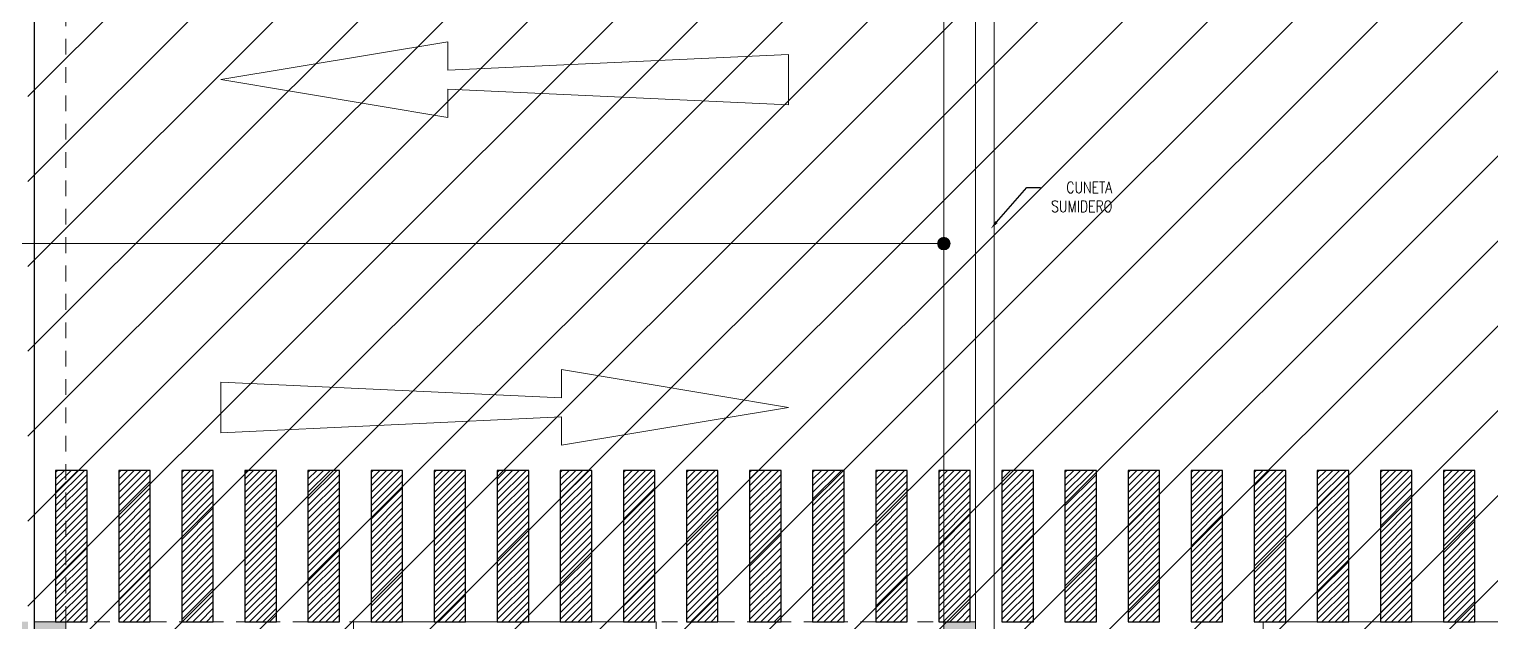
# Model space of a CAD drawing. Header units: millimetres. Extents: x 226317 to 226469, y 8188100 to 8188260.
# Drawn here: x 226427.62 to 226439.2, y 8188196.91 to 8188201.61 of the extents above; entities that cross this region are included whole.
import ezdxf
from ezdxf import colors
from ezdxf.entities.mleader import LeaderData, LeaderLine
from ezdxf.math import Vec2, Vec3

# ---------------------------------------------------------------- set-up
doc = ezdxf.new("R2010")
doc.units = ezdxf.units.MM
doc.linetypes.add('HIDDEN2', pattern=[0.1875, 0.125, -0.0625])
for name, color, linetype in [('A-COTAS INT', 8, 'Continuous'), ('A-ESTRUCTURA-HATCH', 8, 'Continuous'), ('A-ESTRUCTURA-VIGAS', 8, 'HIDDEN2'), ('A-LINEAS', 8, 'Continuous'), ('A-MOBILIARIO', 8, 'Continuous'), ('A-TEXTO-INDICACIONES', 8, 'Continuous'), ('CIRCULACION PEATONAL', 8, 'Continuous')]:
    doc.layers.add(name, color=color, linetype=linetype)
doc.layers.add('A-ESTRUCTURA-PLACAS', color=8, linetype='Continuous', lineweight=35)
doc.layers.add('A-ÁREA COMÚN', color=8, linetype='Continuous', plot=False)
doc.styles.add('TXT_COTAS', font='romans.shx', dxfattribs={"width": 0.8})

# ---------------------------------------------------------------- blocks, each defined once
blk = doc.blocks.new('EST P1')
at = {"layer": 'A-ESTRUCTURA-HATCH', "lineweight": 0}
h = blk.add_hatch(dxfattribs=at)
h.set_pattern_fill('ANSI31', color=8, scale=0.02, angle=-1.27e-14)
h.set_pattern_definition([(44.99999999999999, (-226392.077087921, -8188203.059610654), (-0.04490128060534576, 0.04490128060534578), [])])
h.paths.add_polyline_path([(-3.609998156578513, 5.049997552298009), (-3.610000176762696, 4.849997552111745), (-44.785000133008, 4.84999814722687), (-44.78500010908465, -0.1500023566186428), (-46.9899987593235, -0.1500020446255803), (-46.98999930798891, -11.15000239294022), (-3.609999100328423, -11.15005090925843), (-3.609999100328423, -11.40005090925843), (-47.23999938514316, -11.40005881432444), (-47.23999953552266, 0.1499976431950927), (-45.03499953550636, 0.1499976431950927), (-45.0350001337647, 5.049998153932393)])
h.paths.add_polyline_path([(5.875668717722874, 4.849997540004551), (5.875668724213028, 5.04999746195972), (35.53000006324146, 5.049996703863144), (35.53000006324146, 4.849997698329389)])
h.paths.add_polyline_path([(47.9150172030495, 5.049996227957308), (35.58000069746049, 5.049997348338366), (35.58000069746049, 4.849997348152101), (47.9150167714979, 4.849997607059777)])
h.paths.add_polyline_path([(51.86500159354182, 4.849997512064874), (53.37567124809721, 4.84999814722687), (53.37566821934888, 5.049995731562376), (51.86500180143048, 5.049995731562376)])
edge = h.paths.add_edge_path()
edge.add_arc((63.30066905260901, -0.1500025354325771), 9.699999993899837, 359.9999991583288, 539.9999991583288)
edge.add_line((53.60066905870917, -0.1500023929402232), (53.80066905872081, -0.1500023929402232))
edge.add_arc((63.30066905260901, -0.1500025354325771), 9.49999999389811, 0.9047070135612216, 179.9999991406384, ccw=False)
edge.add_line((72.79948476422578, -2.6654452085495e-06), (70.35068066572421, 2.236943691968918e-05))
edge.add_line((70.35068066572421, 2.236943691968918e-05), (70.35067913253442, -0.1499448418617249))
edge.add_line((70.35067913253442, -0.1499448418617249), (73.00066904650885, -0.150002677924931))
edge = h.paths.add_edge_path(flags=0)
edge.add_arc((63.30071679374669, -0.1499939998611808), 3.299962339153879, 0.00085350182833477, 49.99468486829903)
edge.add_line((65.42212619486963, 2.377727027982473), (65.4221670004481, -0.1499835988506675))
edge.add_line((65.4221670004481, -0.1499835988506675), (65.27216700115241, -0.1499896282330155))
edge.add_line((65.27216700115241, -0.1499896282330155), (65.27206754402141, 2.496426238678396))
edge.add_arc((63.30066965197329, -0.1500051133334637), 3.300001295059289, 53.31658296361125, 179.9999577391648)
edge.add_line((60.00066835692269, -0.1500026788562536), (59.80066835691105, -0.1500026788562536))
edge.add_arc((63.30067374499049, -0.1500072199851274), 3.500005388090554, 2.4573619812700827, 179.9999256646052, ccw=False)
edge.add_line((66.79746054686257, 5.869567394256592e-05), (69.45068066581734, 3.157090395689011e-05))
edge.add_line((69.45068066581734, 3.157090395689011e-05), (69.45067913254024, -0.1499448418617249))
edge.add_line((69.45067913254024, -0.1499448418617249), (66.60067913253442, -0.1499448418617249))
h.paths.add_polyline_path([(-3.559999100340065, -11.15003591403365), (35.53000069747213, -11.15003591403365), (35.53000069747213, -11.40006590355188), (-3.559999100340065, -11.40006590355188)])
h.paths.add_polyline_path([(35.58000069746049, -11.1500659417361), (71.88000514594023, -11.1501255556941), (71.88000514594023, -11.40006201900542), (35.58000069746049, -11.40000240504742)])
h = blk.add_hatch(color=8, dxfattribs=at)
h.dxf.hatch_style = 1
h.paths.add_polyline_path([(51.86500181080191, 5.049995731562376), (47.91501740692183, 5.049995731562376), (47.9150173944945, -0.1500023929402232), (50.25000069738599, -0.1500023929402232), (50.25000069502858, -2.440996468067169e-06), (48.06500169850187, -2.396292984485626e-06), (48.06500174041139, 2.049999350681901), (51.86500172319938, 2.049959634430707), (51.86500172319938, 2.199973285198212), (48.06500173307722, 2.199973380193114), (48.06500178854913, 4.849997594021261), (51.71500178001588, 4.84999751765281), (51.71500172879314, 3.199985875748098), (51.86500172413071, 3.199985871091485)])
h.paths.add_polyline_path([(1.924988505983492, -0.1507468884810805), (-0.1750114939932246, -0.1507468884810805), (-0.1750115561299026, 4.849849936552346), (-3.559999043500284, 4.849998230114579), (-3.559999100340065, 5.049997517839074), (3.774977872672025, 5.04999752342701), (3.77498006875976, 1.899989875033498), (3.624980067834258, 1.899989879690111), (3.624980130203767, 4.849999564699829), (-0.02486227676854469, 4.849851984530687), (-0.02486234196112491, 2.199851972982287), (1.92514188104542, 2.199814011342824), (1.92514188104542, 2.049919821321964), (-0.02486297430004925, 2.049852325581014), (-0.02486302095348947, -0.0001476705074310303), (1.925019238289678, -0.0005466332659125328)])
h.paths.add_polyline_path([(71.63000006307266, -6.150002165697515), (71.88000006307266, -6.150002165697515), (71.88000006307266, -6.85000216588378), (71.63000006307266, -6.85000216588378)])
h.paths.add_polyline_path([(64.42000006310991, -6.150002076290548), (64.67000006310991, -6.150002076290548), (64.67000006310991, -6.850002076476812), (64.42000006310991, -6.850002076476812)])
h.paths.add_polyline_path([(57.21000006314716, -6.150002076290548), (57.46000006314716, -6.150002076290548), (57.46000006314716, -6.850002076476812), (57.21000006314716, -6.850002076476812)])
h.paths.add_polyline_path([(50.00000006318442, -6.150002076290548), (50.25000006318442, -6.150002076290548), (50.25000006318442, -6.850002076476812), (50.00000006318442, -6.850002076476812)])
h.paths.add_polyline_path([(42.79000006322167, -6.150002055801451), (43.04000006322167, -6.150002055801451), (43.04000006322167, -6.850002055987716), (42.79000006322167, -6.850002055987716)])
h.paths.add_polyline_path([(42.79000006322167, 0.5499979443848133), (43.04000006322167, 0.5499979443848133), (43.04000006322167, -0.1500020558014512), (42.79000006322167, -0.1500020558014512)])
h.paths.add_polyline_path([(35.58000006325892, -6.150002076290548), (35.83000006325892, -6.150002076290548), (35.83000006325892, -6.850002076476812), (35.58000006325892, -6.850002076476812)])
h.paths.add_polyline_path([(35.58000006325892, 0.5499979238957167), (35.83000006325892, 0.5499979238957167), (35.83000006325892, -0.1500020762905478), (35.58000006325892, -0.1500020762905478)])
h.paths.add_polyline_path([(35.28000006327056, -6.150002076290548), (35.53000006327056, -6.150002076290548), (35.53000006327056, -6.850002076476812), (35.28000006327056, -6.850002076476812)])
h.paths.add_polyline_path([(35.28000006327056, 0.5499979238957167), (35.53000006327056, 0.5499979238957167), (35.53000006327056, -0.1500020762905478), (35.28000006327056, -0.1500020762905478)])
h.paths.add_polyline_path([(30.2800000719144, -6.150002076290548), (30.5300000719144, -6.150002076290548), (30.5300000719144, -6.850002076476812), (30.2800000719144, -6.850002076476812)])
h.paths.add_polyline_path([(30.2800000719144, 0.5499979238957167), (30.5300000719144, 0.5499979238957167), (30.5300000719144, -0.1500020762905478), (30.2800000719144, -0.1500020762905478)])
h.paths.add_polyline_path([(23.07000007195165, -6.150002076290548), (23.32000007195165, -6.150002076290548), (23.32000007195165, -6.850002076476812), (23.07000007195165, -6.850002076476812)])
h.paths.add_polyline_path([(23.07000007195165, 0.5499979238957167), (23.32000007195165, 0.5499979238957167), (23.32000007195165, -0.1500020762905478), (23.07000007195165, -0.1500020762905478)])
h.paths.add_polyline_path([(18.07000008059549, -6.150002055801451), (18.32000008059549, -6.150002055801451), (18.32000008059549, -6.850002055987716), (18.07000008059549, -6.850002055987716)])
h.paths.add_polyline_path([(18.07000008059549, 0.5499979443848133), (18.32000008059549, 0.5499979443848133), (18.32000008059549, -0.1500020558014512), (18.07000008059549, -0.1500020558014512)])
h.paths.add_polyline_path([(10.86000014221645, -6.150002076290548), (11.11000014221645, -6.150002076290548), (11.11000014221645, -6.850002076476812), (10.86000014221645, -6.850002076476812)])
h.paths.add_polyline_path([(10.86000014221645, 0.5499979238957167), (11.11000014221645, 0.5499979238957167), (11.11000014221645, -0.1500020762905478), (10.86000014221645, -0.1500020762905478)])
h.paths.add_polyline_path([(3.650000203837408, -6.150002076290548), (3.900000203837408, -6.150002076290548), (3.900000203837408, -6.850002076476812), (3.650000203837408, -6.850002076476812)])
h.paths.add_polyline_path([(3.600000203849049, 0.5499979238957167), (3.900000203837408, 0.5499979238957167), (3.900000203837408, -0.1500020762905478), (3.600000203849049, -0.1500020762905478)])
h.paths.add_polyline_path([(-3.559999734541634, -6.150002356618643), (-3.309999734541634, -6.150002356618643), (-3.309999734541634, -6.850002356804907), (-3.559999734541634, -6.850002356804907)])
h.paths.add_polyline_path([(-3.559999734541634, 0.5499976435676217), (-3.309999734541634, 0.5499976435676217), (-3.309999734541634, -0.1500023566186428), (-3.559999734541634, -0.1500023566186428)])
h.paths.add_polyline_path([(-3.859999734529993, -6.150002356618643), (-3.609999734529993, -6.150002356618643), (-3.609999734529993, -6.850002356804907), (-3.859999734529993, -6.850002356804907)])
h.paths.add_polyline_path([(-3.859999734529993, 0.5499976435676217), (-3.609999734529993, 0.5499976435676217), (-3.609999734529993, -0.1500023566186428), (-3.859999734529993, -0.1500023566186428)])
h.paths.add_polyline_path([(-11.06999967290903, -6.150002356618643), (-10.81999967290903, -6.150002356618643), (-10.81999967290903, -6.850002356804907), (-11.06999967290903, -6.850002356804907)])
h.paths.add_polyline_path([(-11.06999967290903, 0.5499976435676217), (-10.81999967290903, 0.5499976435676217), (-10.81999967290903, -0.1500023566186428), (-11.06999967290903, -0.1500023566186428)])
h.paths.add_polyline_path([(-18.27999961128808, -6.150002076290548), (-18.02999961128808, -6.150002076290548), (-18.02999961128808, -6.850002076476812), (-18.27999961128808, -6.850002076476812)])
h.paths.add_polyline_path([(-18.27999961128808, 0.5499979238957167), (-18.02999961128808, 0.5499979238957167), (-18.02999961128808, -0.1500020762905478), (-18.27999961128808, -0.1500020762905478)])
h.paths.add_polyline_path([(-25.48999954966712, -6.150002356618643), (-25.23999954966712, -6.150002356618643), (-25.23999954966712, -6.850002356804907), (-25.48999954966712, -6.850002356804907)])
h.paths.add_polyline_path([(-25.48999954966712, 0.5499976435676217), (-25.23999954966712, 0.5499976435676217), (-25.23999954966712, -0.1500023566186428), (-25.48999954966712, -0.1500023566186428)])
h.paths.add_polyline_path([(-32.69999948804616, -6.150002356618643), (-32.44999948804616, -6.150002356618643), (-32.44999948804616, -6.850002356804907), (-32.69999948804616, -6.850002356804907)])
h.paths.add_polyline_path([(-32.69999948804616, 0.5499976435676217), (-32.44999948804616, 0.5499976435676217), (-32.44999948804616, -0.1500023566186428), (-32.69999948804616, -0.1500023566186428)])
h.paths.add_polyline_path([(-39.90999879222363, -6.150002076290548), (-39.65999879222363, -6.150002076290548), (-39.65999879222363, -6.850002076476812), (-39.90999879222363, -6.850002076476812)])
h.paths.add_polyline_path([(-39.90999879222363, 0.5499979238957167), (-39.65999879222363, 0.5499979238957167), (-39.65999879222363, -0.1500020762905478), (-39.90999879222363, -0.1500020762905478)])
at = {"layer": 'A-ESTRUCTURA-PLACAS', "color": 8, "lineweight": 0}
for points in [[(35.58000006325892, -6.150002076290548), (35.83000006325892, -6.150002076290548), (35.83000006325892, -6.850002076476812), (35.58000006325892, -6.850002076476812)], [(42.79000006322167, -6.150002055801451), (43.04000006322167, -6.150002055801451), (43.04000006322167, -6.850002055987716), (42.79000006322167, -6.850002055987716)]]:
    blk.add_lwpolyline(points, close=True, dxfattribs=at)
at = {"layer": 'A-ESTRUCTURA-VIGAS', "color": 8, "lineweight": 0}
for points in [[(35.58000006325892, -6.150002076290548), (35.58000006325892, -0.1500020762905478)], [(35.83000006325892, -6.150002076290548), (35.83000006325892, -0.1500020762905478)], [(42.79000006322167, -6.150002055801451), (42.79000006322167, -0.1500020558014512)], [(43.04000006322167, -6.150002055801451), (43.04000006322167, -0.1500020558014512)], [(35.83000006325892, -6.150002076290548), (42.79000006322167, -6.150002076290548)]]:
    blk.add_lwpolyline(points, dxfattribs=at)
blk = doc.blocks.new('*U21')
at = {"layer": 'CIRCULACION PEATONAL'}
h = blk.add_hatch(dxfattribs=at)
h.set_pattern_fill('ANSI31', color=256, scale=0.3)
h.set_pattern_definition([(45, (23.25036784235422, 0), (-0.02651650429449553, 0.02651650429449553), [])])
h.paths.add_polyline_path([(23.54736672583535, 0.2275326177477837), (23.29736672589356, 0.2275326177477837), (23.29736672589356, -0.9724673796445131), (23.54736672583535, -0.9724673796445131)])
h = blk.add_hatch(dxfattribs=at)
h.set_pattern_fill('ANSI31', color=256, scale=0.3)
h.set_pattern_definition([(45, (23.75036784235422, 0), (-0.02651650429449553, 0.02651650429449553), [])])
h.paths.add_polyline_path([(24.04736672583535, 0.2275326177477837), (23.79736672589356, 0.2275326177477837), (23.79736672589356, -0.9724673796445131), (24.04736672583535, -0.9724673796445131)])
h = blk.add_hatch(dxfattribs=at)
h.set_pattern_fill('ANSI31', color=256, scale=0.3)
h.set_pattern_definition([(45, (24.25036784235422, 0), (-0.02651650429449553, 0.02651650429449553), [])])
h.paths.add_polyline_path([(24.54736672583535, 0.2275326177477837), (24.29736672589356, 0.2275326177477837), (24.29736672589356, -0.9724673796445131), (24.54736672583535, -0.9724673796445131)])
h = blk.add_hatch(dxfattribs=at)
h.set_pattern_fill('ANSI31', color=256, scale=0.3)
h.set_pattern_definition([(45, (24.75036784235422, 0), (-0.02651650429449553, 0.02651650429449553), [])])
h.paths.add_polyline_path([(25.04736672583535, 0.2275326177477837), (24.79736672589356, 0.2275326177477837), (24.79736672589356, -0.9724673796445131), (25.04736672583535, -0.9724673796445131)])
h = blk.add_hatch(dxfattribs=at)
h.set_pattern_fill('ANSI31', color=256, scale=0.3)
h.set_pattern_definition([(45, (25.25036784235422, 0), (-0.02651650429449553, 0.02651650429449553), [])])
h.paths.add_polyline_path([(25.54736672583535, 0.2275326177477837), (25.29736672589356, 0.2275326177477837), (25.29736672589356, -0.9724673796445131), (25.54736672583535, -0.9724673796445131)])
h = blk.add_hatch(dxfattribs=at)
h.set_pattern_fill('ANSI31', color=256, scale=0.3)
h.set_pattern_definition([(45, (25.75036784235422, 0), (-0.02651650429449553, 0.02651650429449553), [])])
h.paths.add_polyline_path([(26.04736672583535, 0.2275326177477837), (25.79736672589356, 0.2275326177477837), (25.79736672589356, -0.9724673796445131), (26.04736672583535, -0.9724673796445131)])
h = blk.add_hatch(dxfattribs=at)
h.set_pattern_fill('ANSI31', color=256, scale=0.3)
h.set_pattern_definition([(45, (26.25036784235422, 0), (-0.02651650429449553, 0.02651650429449553), [])])
h.paths.add_polyline_path([(26.54736672583535, 0.2275326177477837), (26.29736672589356, 0.2275326177477837), (26.29736672589356, -0.9724673796445131), (26.54736672583535, -0.9724673796445131)])
h = blk.add_hatch(dxfattribs=at)
h.set_pattern_fill('ANSI31', color=256, scale=0.3)
h.set_pattern_definition([(45, (26.75036784235422, 0), (-0.02651650429449553, 0.02651650429449553), [])])
h.paths.add_polyline_path([(27.04736672583535, 0.2275326177477837), (26.79736672589356, 0.2275326177477837), (26.79736672589356, -0.9724673796445131), (27.04736672583535, -0.9724673796445131)])
h = blk.add_hatch(dxfattribs=at)
h.set_pattern_fill('ANSI31', color=256, scale=0.3)
h.set_pattern_definition([(45, (27.25036784235422, 0), (-0.02651650429449553, 0.02651650429449553), [])])
h.paths.add_polyline_path([(27.54736672583535, 0.2275326177477837), (27.29736672589356, 0.2275326177477837), (27.29736672589356, -0.9724673796445131), (27.54736672583535, -0.9724673796445131)])
h = blk.add_hatch(dxfattribs=at)
h.set_pattern_fill('ANSI31', color=256, scale=0.3)
h.set_pattern_definition([(45, (27.75036784235422, 0), (-0.02651650429449553, 0.02651650429449553), [])])
h.paths.add_polyline_path([(28.04736672583535, 0.2275326177477837), (27.79736672589356, 0.2275326177477837), (27.79736672589356, -0.9724673796445131), (28.04736672583535, -0.9724673796445131)])
h = blk.add_hatch(dxfattribs=at)
h.set_pattern_fill('ANSI31', color=256, scale=0.3)
h.set_pattern_definition([(45, (28.25036784235422, 0), (-0.02651650429449553, 0.02651650429449553), [])])
h.paths.add_polyline_path([(28.54736672583535, 0.2275326177477837), (28.29736672589356, 0.2275326177477837), (28.29736672589356, -0.9724673796445131), (28.54736672583535, -0.9724673796445131)])
h = blk.add_hatch(dxfattribs=at)
h.set_pattern_fill('ANSI31', color=256, scale=0.3)
h.set_pattern_definition([(45, (28.75036784235422, 0), (-0.02651650429449553, 0.02651650429449553), [])])
h.paths.add_polyline_path([(29.04736672583535, 0.2275326177477837), (28.79736672589356, 0.2275326177477837), (28.79736672589356, -0.9724673796445131), (29.04736672583535, -0.9724673796445131)])
h = blk.add_hatch(dxfattribs=at)
h.set_pattern_fill('ANSI31', color=256, scale=0.3)
h.set_pattern_definition([(45, (29.25036784235422, 0), (-0.02651650429449553, 0.02651650429449553), [])])
h.paths.add_polyline_path([(29.54736672583535, 0.2275326177477837), (29.29736672589356, 0.2275326177477837), (29.29736672589356, -0.9724673796445131), (29.54736672583535, -0.9724673796445131)])
h = blk.add_hatch(dxfattribs=at)
h.set_pattern_fill('ANSI31', color=256, scale=0.3)
h.set_pattern_definition([(45, (29.75036784235422, 0), (-0.02651650429449553, 0.02651650429449553), [])])
h.paths.add_polyline_path([(30.04736672583535, 0.2275326177477837), (29.79736672589356, 0.2275326177477837), (29.79736672589356, -0.9724673796445131), (30.04736672583535, -0.9724673796445131)])
h = blk.add_hatch(dxfattribs=at)
h.set_pattern_fill('ANSI31', color=256, scale=0.3)
h.set_pattern_definition([(45, (30.25036784235422, 0), (-0.02651650429449553, 0.02651650429449553), [])])
h.paths.add_polyline_path([(30.54736672583535, 0.2275326177477837), (30.29736672589356, 0.2275326177477837), (30.29736672589356, -0.9724673796445131), (30.54736672583535, -0.9724673796445131)])
h = blk.add_hatch(dxfattribs=at)
h.set_pattern_fill('ANSI31', color=256, scale=0.3)
h.set_pattern_definition([(45, (30.75036784235422, 0), (-0.02651650429449553, 0.02651650429449553), [])])
h.paths.add_polyline_path([(31.04736672583535, 0.2275326177477837), (30.79736672589356, 0.2275326177477837), (30.79736672589356, -0.9724673796445131), (31.04736672583535, -0.9724673796445131)])
h = blk.add_hatch(dxfattribs=at)
h.set_pattern_fill('ANSI31', color=256, scale=0.3)
h.set_pattern_definition([(45, (31.25036784235421, 0), (-0.02651650429449553, 0.02651650429449553), [])])
h.paths.add_polyline_path([(31.54736672583535, 0.2275326177477837), (31.29736672589356, 0.2275326177477837), (31.29736672589356, -0.9724673796445131), (31.54736672583535, -0.9724673796445131)])
h = blk.add_hatch(dxfattribs=at)
h.set_pattern_fill('ANSI31', color=256, scale=0.3)
h.set_pattern_definition([(45, (31.75036784235421, 0), (-0.02651650429449553, 0.02651650429449553), [])])
h.paths.add_polyline_path([(32.04736672583535, 0.2275326177477837), (31.79736672589356, 0.2275326177477837), (31.79736672589356, -0.9724673796445131), (32.04736672583535, -0.9724673796445131)])
h = blk.add_hatch(dxfattribs=at)
h.set_pattern_fill('ANSI31', color=256, scale=0.3)
h.set_pattern_definition([(45, (32.25036784235422, 0), (-0.02651650429449553, 0.02651650429449553), [])])
h.paths.add_polyline_path([(32.54736672583535, 0.2275326177477837), (32.29736672589356, 0.2275326177477837), (32.29736672589356, -0.9724673796445131), (32.54736672583535, -0.9724673796445131)])
h = blk.add_hatch(dxfattribs=at)
h.set_pattern_fill('ANSI31', color=256, scale=0.3)
h.set_pattern_definition([(45, (32.75036784235422, 0), (-0.02651650429449553, 0.02651650429449553), [])])
h.paths.add_polyline_path([(33.04736672583535, 0.2275326177477837), (32.79736672589356, 0.2275326177477837), (32.79736672589356, -0.9724673796445131), (33.04736672583535, -0.9724673796445131)])
h = blk.add_hatch(dxfattribs=at)
h.set_pattern_fill('ANSI31', color=256, scale=0.3)
h.set_pattern_definition([(45, (33.25036784235422, 0), (-0.02651650429449553, 0.02651650429449553), [])])
h.paths.add_polyline_path([(33.54736672583535, 0.2275326177477837), (33.29736672589356, 0.2275326177477837), (33.29736672589356, -0.9724673796445131), (33.54736672583535, -0.9724673796445131)])
h = blk.add_hatch(dxfattribs=at)
h.set_pattern_fill('ANSI31', color=256, scale=0.3)
h.set_pattern_definition([(45, (33.75036784235422, 0), (-0.02651650429449553, 0.02651650429449553), [])])
h.paths.add_polyline_path([(34.04736672583535, 0.2275326177477837), (33.79736672589356, 0.2275326177477837), (33.79736672589356, -0.9724673796445131), (34.04736672583535, -0.9724673796445131)])
h = blk.add_hatch(dxfattribs=at)
h.set_pattern_fill('ANSI31', color=256, scale=0.3)
h.set_pattern_definition([(45, (34.25036784235422, 0), (-0.02651650429449553, 0.02651650429449553), [])])
h.paths.add_polyline_path([(34.54736672583535, 0.2275326177477837), (34.29736672589356, 0.2275326177477837), (34.29736672589356, -0.9724673796445131), (34.54736672583535, -0.9724673796445131)])
for points in [[(23.29736672589356, -0.9724673796445131), (23.54736672583535, -0.9724673796445131), (23.54736672583535, 0.2275326177477837), (23.29736672589356, 0.2275326177477837)], [(23.79736672589356, -0.9724673796445131), (24.04736672583535, -0.9724673796445131), (24.04736672583535, 0.2275326177477837), (23.79736672589356, 0.2275326177477837)], [(24.29736672589356, -0.9724673796445131), (24.54736672583535, -0.9724673796445131), (24.54736672583535, 0.2275326177477837), (24.29736672589356, 0.2275326177477837)], [(24.79736672589356, -0.9724673796445131), (25.04736672583535, -0.9724673796445131), (25.04736672583535, 0.2275326177477837), (24.79736672589356, 0.2275326177477837)], [(25.29736672589356, -0.9724673796445131), (25.54736672583535, -0.9724673796445131), (25.54736672583535, 0.2275326177477837), (25.29736672589356, 0.2275326177477837)], [(25.79736672589356, -0.9724673796445131), (26.04736672583535, -0.9724673796445131), (26.04736672583535, 0.2275326177477837), (25.79736672589356, 0.2275326177477837)], [(26.29736672589356, -0.9724673796445131), (26.54736672583535, -0.9724673796445131), (26.54736672583535, 0.2275326177477837), (26.29736672589356, 0.2275326177477837)], [(26.79736672589356, -0.9724673796445131), (27.04736672583535, -0.9724673796445131), (27.04736672583535, 0.2275326177477837), (26.79736672589356, 0.2275326177477837)], [(27.29736672589356, -0.9724673796445131), (27.54736672583535, -0.9724673796445131), (27.54736672583535, 0.2275326177477837), (27.29736672589356, 0.2275326177477837)], [(27.79736672589356, -0.9724673796445131), (28.04736672583535, -0.9724673796445131), (28.04736672583535, 0.2275326177477837), (27.79736672589356, 0.2275326177477837)], [(28.29736672589356, -0.9724673796445131), (28.54736672583535, -0.9724673796445131), (28.54736672583535, 0.2275326177477837), (28.29736672589356, 0.2275326177477837)], [(28.79736672589356, -0.9724673796445131), (29.04736672583535, -0.9724673796445131), (29.04736672583535, 0.2275326177477837), (28.79736672589356, 0.2275326177477837)], [(29.29736672589356, -0.9724673796445131), (29.54736672583535, -0.9724673796445131), (29.54736672583535, 0.2275326177477837), (29.29736672589356, 0.2275326177477837)], [(29.79736672589356, -0.9724673796445131), (30.04736672583535, -0.9724673796445131), (30.04736672583535, 0.2275326177477837), (29.79736672589356, 0.2275326177477837)], [(30.29736672589356, -0.9724673796445131), (30.54736672583535, -0.9724673796445131), (30.54736672583535, 0.2275326177477837), (30.29736672589356, 0.2275326177477837)], [(30.79736672589356, -0.9724673796445131), (31.04736672583535, -0.9724673796445131), (31.04736672583535, 0.2275326177477837), (30.79736672589356, 0.2275326177477837)], [(31.29736672589356, -0.9724673796445131), (31.54736672583535, -0.9724673796445131), (31.54736672583535, 0.2275326177477837), (31.29736672589356, 0.2275326177477837)], [(31.79736672589356, -0.9724673796445131), (32.04736672583535, -0.9724673796445131), (32.04736672583535, 0.2275326177477837), (31.79736672589356, 0.2275326177477837)], [(32.29736672589356, -0.9724673796445131), (32.54736672583535, -0.9724673796445131), (32.54736672583535, 0.2275326177477837), (32.29736672589356, 0.2275326177477837)], [(32.79736672589356, -0.9724673796445131), (33.04736672583535, -0.9724673796445131), (33.04736672583535, 0.2275326177477837), (32.79736672589356, 0.2275326177477837)], [(33.29736672589356, -0.9724673796445131), (33.54736672583535, -0.9724673796445131), (33.54736672583535, 0.2275326177477837), (33.29736672589356, 0.2275326177477837)], [(33.79736672589356, -0.9724673796445131), (34.04736672583535, -0.9724673796445131), (34.04736672583535, 0.2275326177477837), (33.79736672589356, 0.2275326177477837)], [(34.29736672589356, -0.9724673796445131), (34.54736672583535, -0.9724673796445131), (34.54736672583535, 0.2275326177477837), (34.29736672589356, 0.2275326177477837)]]:
    blk.add_lwpolyline(points, close=True, dxfattribs=at)
blk = doc.blocks.new('*U60')
at = {"color": 8, "lineweight": 0, "ltscale": 0.5}
for p, q in [((0.2999999999064606, 4.301899374723462), (0.712564089486434, 4.301899372860816)), ((2.099999999894819, 4.301899374723462), (1.687435910314844, 4.301899374723462))]:
    blk.add_line(p, q, dxfattribs=at)
for points in [[(0, 0), (2.400000000000003, 0), (2.400000000000003, 5), (0, 5)], [(0.2999999999064606, 4.405005575418499), (0.2999999999064606, 4.25500557504597), (0.712564089486434, 4.25500557504597), (0.712564089486434, 4.405005573555852)], [(1.687435910314844, 4.405005575418499), (1.687435910314844, 4.25500557504597), (2.099999999894819, 4.25500557504597), (2.099999999894819, 4.405005575418499)]]:
    blk.add_lwpolyline(points, close=True, dxfattribs=at)
blk.add_lwpolyline([(1.987528844945797, 3.028522202071265), (2.174826331529359, 3.017961387783316), (2.188677233038063, 3.033225936144618), (2.135582110820861, 3.092103478759553), (1.982238905377762, 3.114782713422947, 0.005253419644038889), (1.960610162169651, 3.403024230234966, 0.05323468880448375), (1.922881289012321, 4.298445265069629), (1.909960859082231, 4.423920004889395), (1.890709687699156, 4.525403541773585), (1.886232188128608, 4.534997764310868, 0.2186562557100147), (1.867137849190796, 4.551199094653156), (1.405784301436099, 4.68041331440213), (1.402100344206071, 4.707649311509477, 0.09155394760763061), (1.199999999999965, 4.734330136008744, 0.09162043732155131), (0.9978996558110811, 4.708804217427994), (0.9942156983651791, 4.681568217724587), (0.532862150615877, 4.552353999814748, 0.2186562552153479), (0.5137678116788742, 4.536152669489409), (0.509290312102123, 4.526558446958687), (0.4900391407772553, 4.4250749100745), (0.4771187106999186, 4.299600172615821, 0.05323468880111815), (0.4393898377046448, 3.404179129908862, 0.005253420110187526), (0.4177610936803398, 3.115937606692341), (0.2644178889804173, 3.093258382082013), (0.2113227668214244, 3.034380841329721), (0.2251736682137129, 3.01911629296842), (0.4124711549047355, 3.029677107255861, 0.02826491459471849), (0.4099966653127016, 1.475695204805616, 0.1399238157925407), (0.5546126963907227, 0.324876973164095, 0.2721479777528903), (0.5785017503985411, 0.3060667694362756, 0.035352843949907), (1.200000000000272, 0.2656698639912349, 0.0456386399384704), (1.819188438492293, 0.3049118635303407, 0.2721479761988349), (1.843077493167715, 0.3237220675503025, 0.1398888083936435), (1.990003335143852, 1.474540296761161, 0.02826491464424222)], format="xyb", close=True, dxfattribs=at)
blk = doc.blocks.new('PO_GUARDIA CIVIL ESQ FAISANES_PLANTAS_Sotanos_REVA_2022.01.24 - copia$0$XREF_SOTANOS - ETAPA 1-2020.06.26$0$frr')
at = {"color": 8, "lineweight": 0}
blk.add_lwpolyline([(-0.2000000000000455, -4.499999999999886), (0.2000000000000455, -4.5), (0.07500150000004169, -1.800000000000068), (0.2999999999999545, -1.799999999999955), (0, 0), (-0.2999999999999545, -1.799999999999955), (-0.07500149999981431, -1.799999999999955)], close=True, dxfattribs=at)
blk = doc.blocks.new('TEXTOSSS')
at = {"transparency": 33554483}
for p, rotation in [((-38.67189817124745, -0.2000014577060938), 90), ((-34.17189817124745, -2.800001457333565), 270)]:
    blk.add_blockref('PO_GUARDIA CIVIL ESQ FAISANES_PLANTAS_Sotanos_REVA_2022.01.24 - copia$0$XREF_SOTANOS - ETAPA 1-2020.06.26$0$frr', p, dxfattribs=dict(at, rotation=rotation))
at = {"layer": 'A-TEXTO-INDICACIONES', "color": 8, "lineweight": 0}
ml = blk.add_multileader_mtext('Standard', dxfattribs=at)
ml.set_content('CUNETA SUMIDERO', color=8, style='TXT_COTAS')
ml.set_leader_properties(color=7)
ml.build(insert=Vec2(0, 0))
ml.multileader.update_dxf_attribs({"dogleg_length": 0.1104934798556762, "arrow_head_size": 0.07})
ctx = ml.context
ctx.base_point, ctx.char_height, ctx.arrow_head_size, ctx.landing_gap_size, ctx.plane_origin = Vec3(-32.17485308463188, -1.054932152852416), 0.09, 0.07, 0.05, Vec3(-31.65557516159606, -1.579919595271349)
ctx.text_align_type = 2
notes = []
notes.append((ctx, [(0, (1, 1, 0), (-32.28534656448755, -1.054932152852416), (1, 0), 0.1104934798556762, [(0, [(-32.56954350954038, -1.382457165047526)], 0, [])])]))
ctx.mtext.insert, ctx.mtext.width, ctx.mtext.alignment, ctx.mtext.flow_direction = Vec3(-31.60713879892137, -1.009932152926922), 0.661659109784523, 3, 5
for ctx, leaders in notes:
    for number, flags, end, landing, length, lines in leaders:
        leader = LeaderData()
        leader.index, (leader.has_last_leader_line, leader.has_dogleg_vector, leader.attachment_direction) = number, flags
        leader.last_leader_point, leader.dogleg_vector, leader.dogleg_length = Vec3(end), Vec3(landing), length
        for number, points, colour, breaks in lines:
            line = LeaderLine()
            line.index, line.vertices, line.color, line.breaks = number, Vec3.list(points), colors.encode_raw_color(colour), breaks
            leader.lines.append(line)
        ctx.leaders.append(leader)
blk = doc.blocks.new('arq. estac.')
at = {"lineweight": 0}
h = blk.add_hatch(color=8, dxfattribs=at)
h.dxf.hatch_style = 1
edge = h.paths.add_edge_path()
edge.add_arc((226730.2891262987, 8188204.553840473), 0.04999999999999958, 0, 360)
at = {"color": 8, "lineweight": 0}
blk.add_line((226698.6091264701, 8188204.553840478), (226730.2891262987, 8188204.553840473), dxfattribs=at)
blk.add_lwpolyline([(226730.5391256313, 8188212.553895704), (226730.6891256313, 8188212.553895733), (226730.6891256025, 8188196.553895969), (226730.5391256313, 8188196.55389597)], close=True, dxfattribs=at)
blk.add_circle((226730.2891262987, 8188204.553840473), 0.04999999999999958, dxfattribs=at)
at = {"layer": 'A-LINEAS', "color": 8, "lineweight": 0}
blk.add_lwpolyline([(226698.6091263397, 8188212.553895413), (226698.6091263397, 8188196.553895563), (226730.2891262987, 8188196.553840473), (226730.2891262987, 8188212.553840474)], close=True, dxfattribs=at)
at = {"layer": 'A-ÁREA COMÚN'}
blk.add_lwpolyline([(226723.0791215094, 8188196.304529297), (226759.3797916543, 8188196.304831796), (226759.3797917475, 8188201.304831568), (226760.2138902451, 8188201.304831937), (226760.5104141001, 8188207.55429346, 0.7500482043627157), (226742.6109592413, 8188212.754829931), (226735.5641427711, 8188212.75389369), (226735.5641427711, 8188213.20389393), (226734.9641427711, 8188213.20389393), (226734.9641427711, 8188212.75389369), (226731.0891256073, 8188212.753894565), (226731.0891256073, 8188213.203894565), (226730.4891256073, 8188213.203894565), (226730.4891256073, 8188212.753894565), (226723.0791215094, 8188212.753894687)], format="xyb", close=True, dxfattribs=at)
at = {"color": 8, "lineweight": 0}
blk.add_blockref('EST P1', (226687.4991261854, 8188207.703897961), dxfattribs=at)
at = {"rotation": 180}
blk.add_blockref('*U21', (226757.7965010836, 8188201.78142822), dxfattribs=at)
at = {"layer": 'A-COTAS INT'}
blk.add_blockref('TEXTOSSS', (226763.2310241363, 8188206.05389734), dxfattribs=at)
at = {"layer": 'A-MOBILIARIO', "xscale": -1, "rotation": 179.9999992943567}
for p in [(226725.6091262607, 8188201.553895609), (226732.8191262607, 8188201.553895609)]:
    blk.add_blockref('*U60', p, dxfattribs=at)

msp = doc.modelspace()

# ---------------------------------------------------------------- block references
msp.add_blockref('arq. estac.', (-295.4220376470475, -4.645514124073088))

# ---------------------------------------------------------------- next in the draw order: hatches: boundary and pattern name
at = {"lineweight": 0}
h = msp.add_hatch(dxfattribs=at)
h.set_pattern_fill('ANSI31', color=8, scale=0.15)
h.set_pattern_definition([(45, (223326.3750321577, 8186568.114445483), (-0.3367596045400932, 0.3367596045400932), [])])
h.paths.add_polyline_path([(226466.116742808, 8188216.283026138), (226427.6070409586, 8188216.283026138), (226427.6070409586, 8188191.08908648), (226466.116742808, 8188191.08908648)])
h.paths.add_polyline_path([(226442.1207074096, 8188201.421896823), (226451.6030763569, 8188201.421896823), (226451.6030763569, 8188199.643004203), (226442.1207074096, 8188199.643004203)], flags=16)
h.paths.add_polyline_path([(226444.6120197823, 8188199.973451543), (226449.1117639842, 8188199.973451543), (226449.1117639842, 8188200.361497246), (226444.6120197823, 8188200.361497246)], flags=8)
h.paths.add_polyline_path([(226444.6918287864, 8188200.338512927), (226449.0319549801, 8188200.338512927), (226449.0319549801, 8188200.72655863), (226444.6918287864, 8188200.72655863)], flags=8)
h.paths.add_polyline_path([(226444.5264979542, 8188200.70340378), (226449.1972858123, 8188200.70340378), (226449.1972858123, 8188201.091449483), (226444.5264979542, 8188201.091449483)], flags=8)

doc.saveas('drawing.dxf')
